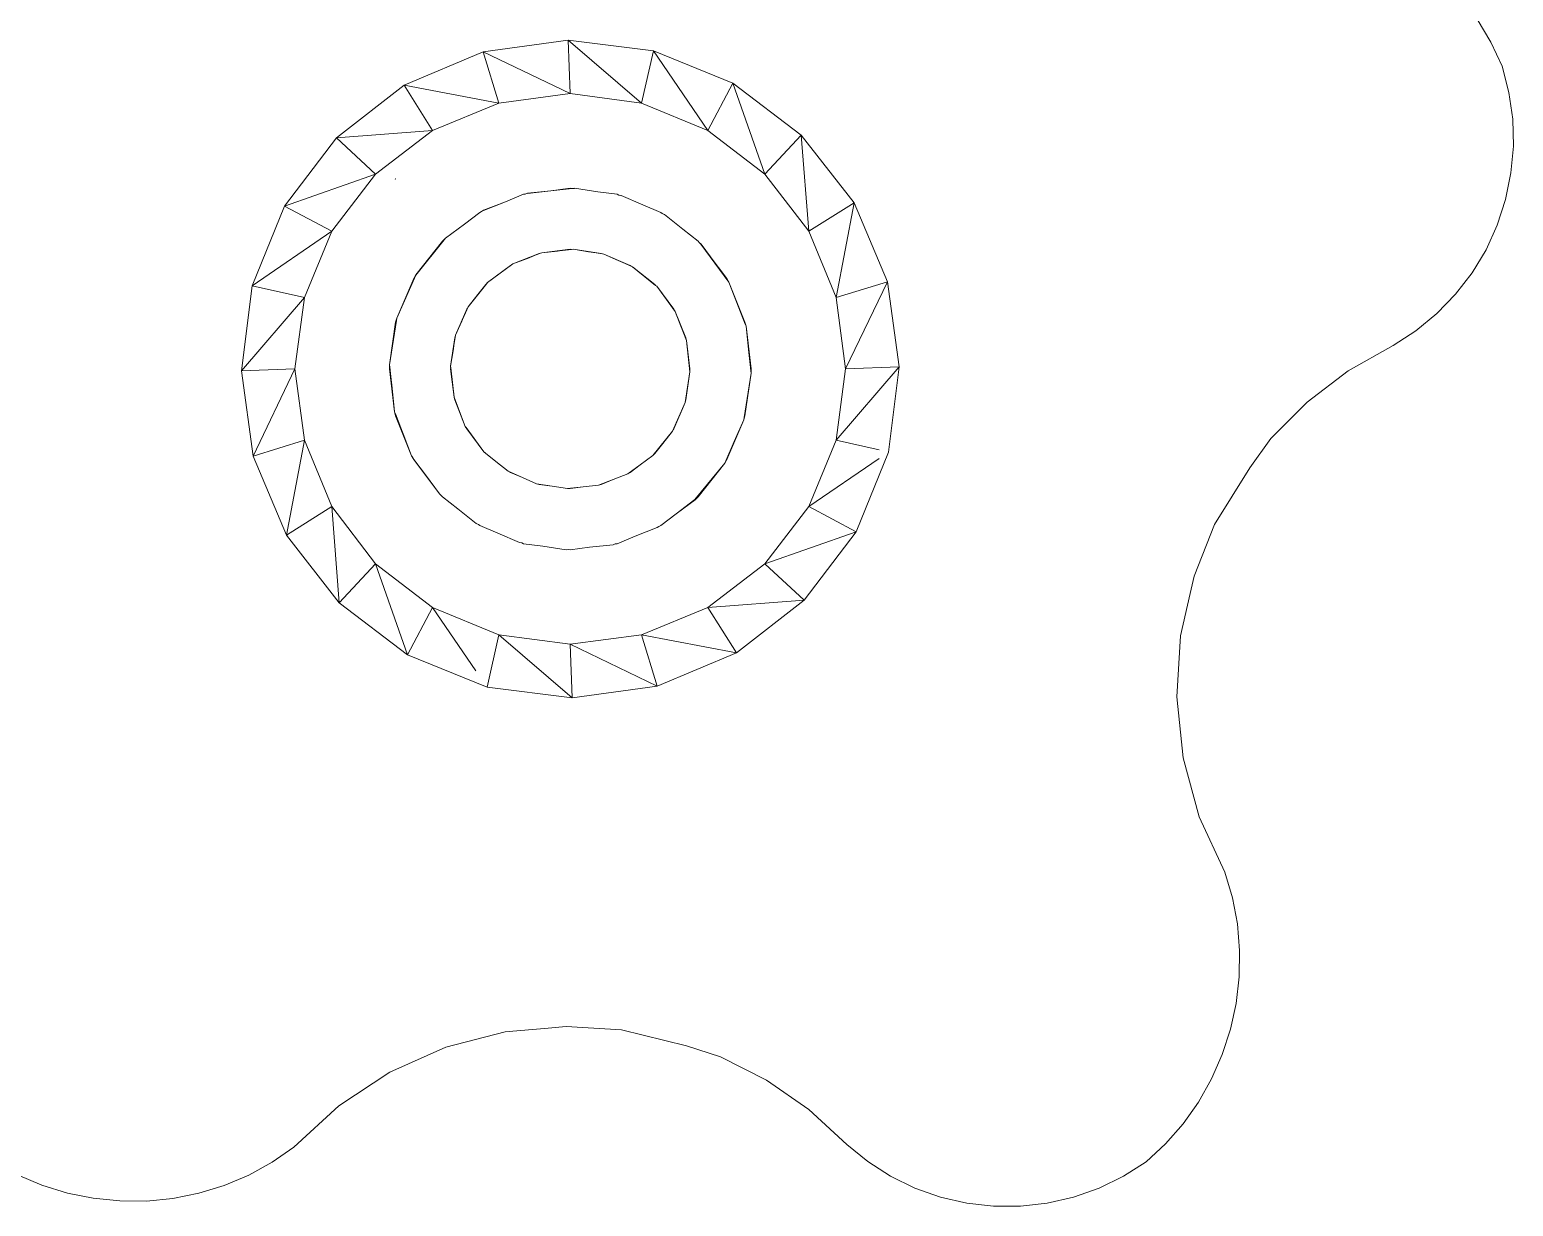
# Model space of a CAD drawing. Header units: inches. Extents: x -827 to 154, y -802 to 207.
# Drawn here: x -733.557 to -732.059, y 45.398 to 46.586 of the extents above; entities that cross this region are included whole.
import ezdxf

# ---------------------------------------------------------------- set-up
doc = ezdxf.new("R2010")
doc.units = ezdxf.units.IN
doc.header["$MEASUREMENT"] = 0
doc.layers.add('DrillPressTable _1__skp', color=8, linetype='Continuous', lineweight=9)
doc.layers.add('Layer0', color=7, linetype='Continuous', lineweight=9)

# ---------------------------------------------------------------- blocks, each defined once
blk = doc.blocks.new('DrillPressTable _1__skp_73-402116-Level 1')
at = {"layer": 'Layer0'}
for p, q in [((4.835, 4.921), (4.829, 4.926)), ((4.829, 4.926), (4.835, 4.921)), ((4.835, 4.921), (4.834, 4.926)), ((4.834, 4.926), (4.835, 4.921))]:
    blk.add_line(p, q, dxfattribs=at)
blk = doc.blocks.new('DrillPressTable _1__skp_72-V5-Level 1')
at = {"layer": 'Layer0'}
for p, q in [((-0.824, 0.5335), (-0.8135, 0.5582)), ((-0.8135, 0.5582), (-0.824, 0.5335)), ((-0.824, 0.5335), (-0.832, 0.5078)), ((-0.832, 0.5078), (-0.824, 0.5335)), ((-0.832, 0.5078), (-0.824, 0.5335)), ((-0.832, 0.5078), (-0.824, 0.5335)), ((-0.832, 0.5078), (-0.8373, 0.4816)), ((-0.8373, 0.4816), (-0.832, 0.5078)), ((-0.8373, 0.4816), (-0.832, 0.5078)), ((-0.8373, 0.4816), (-0.832, 0.5078)), ((-0.8373, 0.4816), (-0.84, 0.4549)), ((-0.84, 0.4549), (-0.8373, 0.4816)), ((-0.84, 0.4549), (-0.8373, 0.4816)), ((-0.84, 0.4549), (-0.8373, 0.4816)), ((-0.84, 0.4549), (-0.8401, 0.428)), ((-0.8401, 0.428), (-0.84, 0.4549)), ((-0.84, 0.4549), (-0.8401, 0.428)), ((-0.84, 0.4549), (-0.8401, 0.428)), ((-0.8401, 0.428), (-0.8374, 0.4013)), ((-0.8374, 0.4013), (-0.8401, 0.428)), ((-0.8374, 0.4013), (-0.8401, 0.428)), ((-0.8374, 0.4013), (-0.8401, 0.428)), ((-0.8374, 0.4013), (-0.8321, 0.375)), ((-0.8321, 0.375), (-0.8374, 0.4013)), ((-0.8374, 0.4013), (-0.8321, 0.375)), ((-0.8374, 0.4013), (-0.8321, 0.375)), ((-0.8321, 0.375), (-0.8242, 0.3494)), ((-0.8242, 0.3494), (-0.8321, 0.375)), ((-0.8321, 0.375), (-0.8242, 0.3494)), ((-0.8321, 0.375), (-0.8242, 0.3494)), ((-0.8242, 0.3494), (-0.8138, 0.3247)), ((-0.8138, 0.3247), (-0.8242, 0.3494)), ((-0.8242, 0.3494), (-0.8138, 0.3247)), ((-0.8242, 0.3494), (-0.8138, 0.3247)), ((-0.0879, 0.3202), (-0.002, 0.332)), ((-0.002, 0.332), (-0.0879, 0.3202)), ((-0.002, 0.332), (0.084, 0.3213)), ((0.084, 0.3213), (-0.002, 0.332)), ((-0.002, 0.332), (0.072, 0.2685)), ((0.072, 0.2685), (-0.002, 0.332)), ((-0.002, 0.332), (0, 0.278)), ((0, 0.278), (-0.002, 0.332)), ((-0.8138, 0.3247), (-0.8009, 0.3011)), ((-0.8138, 0.3247), (-0.8009, 0.3011)), ((-0.1678, 0.2865), (-0.0879, 0.3202)), ((-0.0879, 0.3202), (-0.1678, 0.2865)), ((0, 0.278), (-0.0879, 0.3202)), ((0, 0.278), (-0.0879, 0.3202)), ((-0.0879, 0.3202), (-0.072, 0.2685)), ((-0.072, 0.2685), (-0.0879, 0.3202)), ((0.084, 0.3213), (0.072, 0.2685)), ((0.084, 0.3213), (0.072, 0.2685)), ((0.084, 0.3213), (0.1643, 0.2886)), ((0.1643, 0.2886), (0.084, 0.3213)), ((0.084, 0.3213), (0.139, 0.2408)), ((0.139, 0.2408), (0.084, 0.3213)), ((-0.8009, 0.3011), (-0.7857, 0.279)), ((-0.8009, 0.3011), (-0.7857, 0.279)), ((-0.2362, 0.2333), (-0.1678, 0.2865)), ((-0.1678, 0.2865), (-0.2362, 0.2333)), ((-0.072, 0.2685), (-0.1678, 0.2865)), ((-0.072, 0.2685), (-0.1678, 0.2865)), ((-0.1678, 0.2865), (-0.139, 0.2408)), ((-0.139, 0.2408), (-0.1678, 0.2865)), ((0.1643, 0.2886), (0.139, 0.2408)), ((0.1643, 0.2886), (0.139, 0.2408)), ((0.1643, 0.2886), (0.2333, 0.2362)), ((0.2333, 0.2362), (0.1643, 0.2886)), ((0.1643, 0.2886), (0.1966, 0.1966)), ((0.1966, 0.1966), (0.1643, 0.2886)), ((-0.7857, 0.279), (-0.7438, 0.2337)), ((-0.7857, 0.279), (-0.7438, 0.2337)), ((0, 0.278), (-0.072, 0.2685)), ((0, 0.278), (-0.072, 0.2685)), ((0.072, 0.2685), (0, 0.278)), ((0.072, 0.2685), (0, 0.278)), ((-0.072, 0.2685), (-0.139, 0.2408)), ((-0.072, 0.2685), (-0.139, 0.2408)), ((0.139, 0.2408), (0.072, 0.2685)), ((0.139, 0.2408), (0.072, 0.2685)), ((-0.139, 0.2408), (-0.2362, 0.2333)), ((-0.139, 0.2408), (-0.2362, 0.2333)), ((-0.139, 0.2408), (-0.1966, 0.1966)), ((-0.139, 0.2408), (-0.1966, 0.1966)), ((0.1966, 0.1966), (0.139, 0.2408)), ((0.1966, 0.1966), (0.139, 0.2408)), ((-0.7438, 0.2337), (-0.7098, 0.1821)), ((-0.7438, 0.2337), (-0.7098, 0.1821)), ((-0.2886, 0.1643), (-0.2362, 0.2333)), ((-0.2362, 0.2333), (-0.2886, 0.1643)), ((-0.2362, 0.2333), (-0.1966, 0.1966)), ((-0.1966, 0.1966), (-0.2362, 0.2333)), ((0.2333, 0.2362), (0.1966, 0.1966)), ((0.2333, 0.2362), (0.1966, 0.1966)), ((0.2333, 0.2362), (0.2865, 0.1678)), ((0.2865, 0.1678), (0.2333, 0.2362)), ((0.2333, 0.2362), (0.2408, 0.139)), ((0.2408, 0.139), (0.2333, 0.2362)), ((-0.1966, 0.1966), (-0.2886, 0.1643)), ((-0.1966, 0.1966), (-0.2886, 0.1643)), ((-0.1966, 0.1966), (-0.2408, 0.139)), ((-0.2408, 0.139), (-0.1966, 0.1966)), ((0.1966, 0.1966), (0.2408, 0.139)), ((0.2408, 0.139), (0.1966, 0.1966)), ((-0.7098, 0.1821), (-0.6847, 0.1256)), ((-0.7098, 0.1821), (-0.6847, 0.1256)), ((-0.0432, 0.1775), (0, 0.1826)), ((-0.0432, 0.1775), (0.0042, 0.1826)), ((-0.0432, 0.1775), (0.0019, 0.1823)), ((-0.0432, 0.1775), (-0.0195, 0.18)), ((-0.0432, 0.1775), (-0.0195, 0.18)), ((-0.0432, 0.1775), (-0.0195, 0.18)), ((-0.0432, 0.1775), (-0.0195, 0.18)), ((-0.0195, 0.18), (0, 0.1826)), ((-0.0195, 0.18), (0, 0.1826)), ((-0.0195, 0.18), (0, 0.1826)), ((0.0042, 0.1826), (-0.0195, 0.18)), ((0, 0.1826), (0.0019, 0.1823)), ((0, 0.1826), (0.0019, 0.1823)), ((0, 0.1826), (0.0019, 0.1823)), ((0.0042, 0.1826), (0, 0.1826)), ((0.0019, 0.1823), (0.0042, 0.1826)), ((0.0042, 0.1826), (0.0019, 0.1823)), ((0.0019, 0.1823), (0.0042, 0.1826)), ((0.0042, 0.1826), (0.0278, 0.1789)), ((0.0042, 0.1826), (0.0278, 0.1789)), ((0.0042, 0.1826), (0.0278, 0.1789)), ((0.0042, 0.1826), (0.0278, 0.1789)), ((0.0042, 0.1826), (0.0473, 0.1764)), ((0.0042, 0.1826), (0.049, 0.1756)), ((0.0042, 0.1826), (0.0513, 0.1753)), ((0.0042, 0.1826), (0.0512, 0.175)), ((0.0042, 0.1826), (0.0513, 0.1753)), ((-0.0876, 0.1602), (-0.0432, 0.1775)), ((-0.0876, 0.1602), (-0.0454, 0.1766)), ((-0.0876, 0.1602), (-0.0473, 0.1764)), ((-0.0876, 0.1602), (-0.0654, 0.1689)), ((-0.0876, 0.1602), (-0.0654, 0.1689)), ((-0.0876, 0.1602), (-0.0654, 0.1689)), ((-0.0876, 0.1602), (-0.0654, 0.1689)), ((-0.0432, 0.1775), (-0.0654, 0.1689)), ((-0.0654, 0.1689), (-0.0473, 0.1764)), ((-0.0654, 0.1689), (-0.0473, 0.1764)), ((-0.0654, 0.1689), (-0.0473, 0.1764)), ((-0.0432, 0.1775), (-0.0473, 0.1764)), ((-0.0473, 0.1764), (-0.0454, 0.1766)), ((-0.0473, 0.1764), (-0.0454, 0.1766)), ((-0.0473, 0.1764), (-0.0454, 0.1766)), ((-0.0454, 0.1766), (-0.0432, 0.1775)), ((-0.0454, 0.1766), (-0.0432, 0.1775)), ((-0.0432, 0.1775), (-0.0454, 0.1766)), ((0.0278, 0.1789), (0.0473, 0.1764)), ((0.0278, 0.1789), (0.0473, 0.1764)), ((0.0278, 0.1789), (0.0473, 0.1764)), ((0.0513, 0.1753), (0.0278, 0.1789)), ((0.0473, 0.1764), (0.049, 0.1756)), ((0.0473, 0.1764), (0.049, 0.1756)), ((0.0473, 0.1764), (0.049, 0.1756)), ((0.0513, 0.1753), (0.0473, 0.1764)), ((0.049, 0.1756), (0.0513, 0.1753)), ((0.0513, 0.1753), (0.049, 0.1756)), ((0.049, 0.1756), (0.0513, 0.1753)), ((0.0512, 0.175), (0.0731, 0.1656)), ((0.0512, 0.175), (0.0913, 0.1581)), ((0.0512, 0.175), (0.0948, 0.1558)), ((0.0513, 0.1753), (0.0731, 0.1656)), ((0.0513, 0.1753), (0.0731, 0.1656)), ((0.0513, 0.1753), (0.0731, 0.1656)), ((0.0513, 0.1753), (0.0913, 0.1581)), ((0.0513, 0.1753), (0.0948, 0.1558)), ((0.0513, 0.1753), (0.095, 0.156)), ((0.0731, 0.1656), (0.0913, 0.1581)), ((0.0731, 0.1656), (0.0913, 0.1581)), ((0.0731, 0.1656), (0.0913, 0.1581)), ((0.095, 0.156), (0.0731, 0.1656)), ((0.2865, 0.1678), (0.2408, 0.139)), ((0.2865, 0.1678), (0.2408, 0.139)), ((0.2865, 0.1678), (0.2685, 0.072)), ((0.2865, 0.1678), (0.2685, 0.072)), ((0.2865, 0.1678), (0.3202, 0.0879)), ((0.3202, 0.0879), (0.2865, 0.1678)), ((-0.3213, 0.084), (-0.2886, 0.1643)), ((-0.2886, 0.1643), (-0.3213, 0.084)), ((-0.2886, 0.1643), (-0.2408, 0.139)), ((-0.2408, 0.139), (-0.2886, 0.1643)), ((-0.1261, 0.1321), (-0.0913, 0.1581)), ((-0.1261, 0.1321), (-0.0913, 0.1581)), ((-0.1069, 0.1462), (-0.0913, 0.1581)), ((-0.0913, 0.1581), (-0.1069, 0.1462)), ((-0.1069, 0.1462), (-0.0913, 0.1581)), ((-0.0913, 0.1581), (-0.0876, 0.1602)), ((-0.0913, 0.1581), (-0.0876, 0.1602)), ((-0.0913, 0.1581), (-0.0895, 0.1589)), ((-0.0913, 0.1581), (-0.0895, 0.1589)), ((-0.0913, 0.1581), (-0.0895, 0.1589)), ((-0.0913, 0.1581), (-0.0895, 0.1589)), ((-0.0895, 0.1589), (-0.0876, 0.1602)), ((-0.0895, 0.1589), (-0.0876, 0.1602)), ((-0.0876, 0.1602), (-0.0895, 0.1589)), ((0.0913, 0.1581), (0.0928, 0.157)), ((0.0913, 0.1581), (0.0928, 0.157)), ((0.0913, 0.1581), (0.0928, 0.157)), ((0.095, 0.156), (0.0913, 0.1581)), ((0.0928, 0.157), (0.095, 0.156)), ((0.0928, 0.157), (0.095, 0.156)), ((0.095, 0.156), (0.0928, 0.157)), ((0.0948, 0.1558), (0.1135, 0.1411)), ((0.0948, 0.1558), (0.1291, 0.1291)), ((0.0948, 0.1558), (0.1319, 0.126)), ((0.095, 0.156), (0.1135, 0.1411)), ((0.095, 0.156), (0.1135, 0.1411)), ((0.095, 0.156), (0.1135, 0.1411)), ((0.095, 0.156), (0.1291, 0.1291)), ((0.095, 0.156), (0.1319, 0.126)), ((0.095, 0.156), (0.1321, 0.1261)), ((-0.2408, 0.139), (-0.3049, 0.0952)), ((-0.2408, 0.139), (-0.3049, 0.0952)), ((-0.2408, 0.139), (-0.2685, 0.072)), ((-0.2685, 0.072), (-0.2408, 0.139)), ((-0.1261, 0.1321), (-0.1069, 0.1462)), ((-0.1261, 0.1321), (-0.1069, 0.1462)), ((-0.1261, 0.1321), (-0.1069, 0.1462)), ((-0.1261, 0.1321), (-0.1069, 0.1462)), ((0.1135, 0.1411), (0.1291, 0.1291)), ((0.1135, 0.1411), (0.1291, 0.1291)), ((0.1135, 0.1411), (0.1291, 0.1291)), ((0.1321, 0.1261), (0.1135, 0.1411)), ((0.2408, 0.139), (0.2685, 0.072)), ((0.2408, 0.139), (0.2685, 0.072)), ((-0.6847, 0.1256), (-0.6693, 0.0658)), ((-0.6847, 0.1256), (-0.6693, 0.0658)), ((-0.1411, 0.1135), (-0.1291, 0.1291)), ((-0.1411, 0.1135), (-0.1291, 0.1291)), ((-0.1411, 0.1135), (-0.1291, 0.1291)), ((-0.1291, 0.1291), (-0.1276, 0.1303)), ((-0.1291, 0.1291), (-0.1276, 0.1303)), ((-0.1291, 0.1291), (-0.1276, 0.1303)), ((-0.1276, 0.1303), (-0.1261, 0.1321)), ((-0.1276, 0.1303), (-0.1261, 0.1321)), ((-0.1276, 0.1303), (-0.1261, 0.1321)), ((-0.0286, 0.1174), (0, 0.1208)), ((0.0028, 0.1208), (-0.0286, 0.1174)), ((-0.0286, 0.1174), (0.0013, 0.1207)), ((-0.0129, 0.1191), (0, 0.1208)), ((0, 0.1208), (-0.0129, 0.1191)), ((0, 0.1208), (0.0013, 0.1207)), ((0.0013, 0.1207), (0, 0.1208)), ((0.0013, 0.1207), (0.0028, 0.1208)), ((0.0028, 0.1208), (0.0013, 0.1207)), ((0.0028, 0.1208), (0.0184, 0.1184)), ((0.0028, 0.1208), (0.0184, 0.1184)), ((0.0028, 0.1208), (0.0324, 0.1162)), ((0.0028, 0.1208), (0.0313, 0.1167)), ((0.034, 0.116), (0.0028, 0.1208)), ((0.1291, 0.1291), (0.1303, 0.1276)), ((0.1291, 0.1291), (0.1303, 0.1276)), ((0.1291, 0.1291), (0.1303, 0.1276)), ((0.1321, 0.1261), (0.1291, 0.1291)), ((0.1303, 0.1276), (0.1321, 0.1261)), ((0.1303, 0.1276), (0.1321, 0.1261)), ((0.1321, 0.1261), (0.1303, 0.1276)), ((0.1462, 0.1069), (0.1319, 0.126)), ((0.1321, 0.1261), (0.1462, 0.1069)), ((0.1321, 0.1261), (0.1462, 0.1069)), ((0.1462, 0.1069), (0.1321, 0.1261)), ((0.1462, 0.1069), (0.1321, 0.1261)), ((-0.156, 0.095), (-0.1411, 0.1135)), ((-0.156, 0.095), (-0.1411, 0.1135)), ((-0.1411, 0.1135), (-0.156, 0.095)), ((-0.058, 0.106), (-0.0835, 0.0874)), ((-0.0835, 0.0874), (-0.0592, 0.1051)), ((-0.0592, 0.1051), (-0.0604, 0.1046)), ((-0.0604, 0.1046), (-0.0592, 0.1051)), ((-0.058, 0.106), (-0.0592, 0.1051)), ((-0.0592, 0.1051), (-0.058, 0.106)), ((-0.0286, 0.1174), (-0.058, 0.106)), ((-0.058, 0.106), (-0.03, 0.1169)), ((-0.058, 0.106), (-0.0313, 0.1167)), ((-0.058, 0.106), (-0.0433, 0.1117)), ((-0.058, 0.106), (-0.0433, 0.1117)), ((-0.0313, 0.1167), (-0.0433, 0.1117)), ((-0.0433, 0.1117), (-0.0313, 0.1167)), ((-0.03, 0.1169), (-0.0313, 0.1167)), ((-0.0313, 0.1167), (-0.03, 0.1169)), ((-0.0286, 0.1174), (-0.03, 0.1169)), ((-0.03, 0.1169), (-0.0286, 0.1174)), ((-0.0286, 0.1174), (-0.0129, 0.1191)), ((-0.0286, 0.1174), (-0.0129, 0.1191)), ((0.0313, 0.1167), (0.0184, 0.1184)), ((0.0184, 0.1184), (0.0313, 0.1167)), ((0.0324, 0.1162), (0.0313, 0.1167)), ((0.0313, 0.1167), (0.0324, 0.1162)), ((0.034, 0.116), (0.0324, 0.1162)), ((0.0324, 0.1162), (0.034, 0.116)), ((0.034, 0.116), (0.0484, 0.1096)), ((0.034, 0.116), (0.0484, 0.1096)), ((0.034, 0.116), (0.0614, 0.1039)), ((0.034, 0.116), (0.0604, 0.1046)), ((0.0628, 0.1032), (0.034, 0.116)), ((0.0604, 0.1046), (0.0484, 0.1096)), ((0.0484, 0.1096), (0.0604, 0.1046)), ((0.1462, 0.1069), (0.1581, 0.0913)), ((0.1462, 0.1069), (0.1581, 0.0913)), ((0.1581, 0.0913), (0.1462, 0.1069)), ((-0.1656, 0.0731), (-0.1581, 0.0913)), ((-0.1656, 0.0731), (-0.1581, 0.0913)), ((-0.1656, 0.0731), (-0.1581, 0.0913)), ((-0.1581, 0.0913), (-0.157, 0.0928)), ((-0.1581, 0.0913), (-0.157, 0.0928)), ((-0.1581, 0.0913), (-0.157, 0.0928)), ((-0.157, 0.0928), (-0.156, 0.095)), ((-0.157, 0.0928), (-0.156, 0.095)), ((-0.157, 0.0928), (-0.156, 0.095)), ((-0.0835, 0.0874), (-0.0604, 0.1046)), ((-0.0835, 0.0874), (-0.0707, 0.0967)), ((-0.0835, 0.0874), (-0.0707, 0.0967)), ((-0.0604, 0.1046), (-0.0707, 0.0967)), ((-0.0707, 0.0967), (-0.0604, 0.1046)), ((0.0614, 0.1039), (0.0604, 0.1046)), ((0.0604, 0.1046), (0.0614, 0.1039)), ((0.0628, 0.1032), (0.0614, 0.1039)), ((0.0614, 0.1039), (0.0628, 0.1032)), ((0.0628, 0.1032), (0.0751, 0.0934)), ((0.0628, 0.1032), (0.0751, 0.0934)), ((0.0628, 0.1032), (0.0862, 0.0844)), ((0.0628, 0.1032), (0.0854, 0.0854)), ((0.0874, 0.0835), (0.0628, 0.1032)), ((0.0854, 0.0854), (0.0751, 0.0934)), ((0.0751, 0.0934), (0.0854, 0.0854)), ((0.1581, 0.0913), (0.1589, 0.0895)), ((0.1581, 0.0913), (0.1589, 0.0895)), ((0.1589, 0.0895), (0.1581, 0.0913)), ((-0.332, -0.002), (-0.3213, 0.084)), ((-0.3213, 0.084), (-0.332, -0.002)), ((-0.3213, 0.084), (-0.2685, 0.072)), ((-0.2685, 0.072), (-0.3213, 0.084)), ((-0.1032, 0.0628), (-0.0934, 0.0751)), ((-0.1032, 0.0628), (-0.0934, 0.0751)), ((-0.0835, 0.0874), (-0.0934, 0.0751)), ((-0.0934, 0.0751), (-0.0854, 0.0854)), ((-0.0934, 0.0751), (-0.0854, 0.0854)), ((-0.0835, 0.0874), (-0.0854, 0.0854)), ((-0.0854, 0.0854), (-0.0844, 0.0862)), ((-0.0854, 0.0854), (-0.0844, 0.0862)), ((-0.0844, 0.0862), (-0.0835, 0.0874)), ((-0.0844, 0.0862), (-0.0835, 0.0874)), ((-0.0835, 0.0874), (-0.0844, 0.0862)), ((0.0862, 0.0844), (0.0854, 0.0854)), ((0.0854, 0.0854), (0.0862, 0.0844)), ((0.0874, 0.0835), (0.0862, 0.0844)), ((0.0862, 0.0844), (0.0874, 0.0835)), ((0.0967, 0.0707), (0.0874, 0.0835)), ((0.0874, 0.0835), (0.0967, 0.0707)), ((0.1051, 0.0592), (0.0874, 0.0835)), ((0.0874, 0.0835), (0.1046, 0.0604)), ((0.0874, 0.0835), (0.0967, 0.0707)), ((0.1589, 0.0895), (0.1602, 0.0876)), ((0.1589, 0.0895), (0.1602, 0.0876)), ((0.1602, 0.0876), (0.1589, 0.0895)), ((0.16, 0.0875), (0.1602, 0.0876)), ((0.1602, 0.0876), (0.16, 0.0875)), ((0.1689, 0.0654), (0.16, 0.0875)), ((0.1602, 0.0876), (0.1689, 0.0654)), ((0.1602, 0.0876), (0.1689, 0.0654)), ((0.1689, 0.0654), (0.1602, 0.0876)), ((0.1689, 0.0654), (0.1602, 0.0876)), ((0.3202, 0.0879), (0.2685, 0.072)), ((0.3202, 0.0879), (0.2685, 0.072)), ((0.3202, 0.0879), (0.278, 0)), ((0.3202, 0.0879), (0.278, 0)), ((0.332, 0.002), (0.3202, 0.0879)), ((0.332, 0.002), (0.3202, 0.0879)), ((-0.6693, 0.0658), (-0.6655, 0.0223)), ((-0.6693, 0.0658), (-0.6655, 0.0223)), ((-0.2685, 0.072), (-0.332, -0.002)), ((-0.2685, 0.072), (-0.332, -0.002)), ((-0.2685, 0.072), (-0.278, 0)), ((-0.278, 0), (-0.2685, 0.072)), ((-0.1753, 0.0513), (-0.1656, 0.0731)), ((-0.1753, 0.0513), (-0.1656, 0.0731)), ((-0.1656, 0.0731), (-0.1753, 0.0513)), ((-0.1032, 0.0628), (-0.1096, 0.0484)), ((-0.1096, 0.0484), (-0.1046, 0.0604)), ((-0.1096, 0.0484), (-0.1046, 0.0604)), ((-0.1032, 0.0628), (-0.1046, 0.0604)), ((-0.1046, 0.0604), (-0.1039, 0.0614)), ((-0.1046, 0.0604), (-0.1039, 0.0614)), ((-0.1039, 0.0614), (-0.1032, 0.0628)), ((-0.1039, 0.0614), (-0.1032, 0.0628)), ((-0.1032, 0.0628), (-0.1039, 0.0614)), ((0.1046, 0.0604), (0.0967, 0.0707)), ((0.0967, 0.0707), (0.1046, 0.0604)), ((0.1051, 0.0592), (0.1046, 0.0604)), ((0.1046, 0.0604), (0.1051, 0.0592)), ((0.1689, 0.0654), (0.1764, 0.0473)), ((0.1689, 0.0654), (0.1764, 0.0473)), ((0.1764, 0.0473), (0.1689, 0.0654)), ((0.2685, 0.072), (0.278, 0)), ((0.2685, 0.072), (0.278, 0)), ((-0.1764, 0.0473), (-0.1789, 0.0278)), ((-0.1789, 0.0278), (-0.1764, 0.0473)), ((-0.1789, 0.0278), (-0.1764, 0.0473)), ((-0.1764, 0.0473), (-0.1756, 0.049)), ((-0.1764, 0.0473), (-0.1756, 0.049)), ((-0.1764, 0.0473), (-0.1756, 0.049)), ((-0.1753, 0.0513), (-0.1756, 0.049)), ((-0.1756, 0.049), (-0.1753, 0.0513)), ((-0.1756, 0.049), (-0.1753, 0.0513)), ((-0.116, 0.034), (-0.1096, 0.0484)), ((-0.116, 0.034), (-0.1096, 0.0484)), ((0.1051, 0.0592), (0.106, 0.058)), ((0.1051, 0.0592), (0.106, 0.058)), ((0.1117, 0.0433), (0.106, 0.058)), ((0.106, 0.058), (0.1117, 0.0433)), ((0.1169, 0.03), (0.106, 0.058)), ((0.106, 0.058), (0.1167, 0.0313)), ((0.106, 0.058), (0.1117, 0.0433)), ((0.1764, 0.0473), (0.1766, 0.0454)), ((0.1764, 0.0473), (0.1766, 0.0454)), ((0.1766, 0.0454), (0.1764, 0.0473)), ((0.1766, 0.0454), (0.1775, 0.0432)), ((0.1766, 0.0454), (0.1775, 0.0432)), ((0.1775, 0.0432), (0.1766, 0.0454)), ((-0.116, 0.034), (-0.1184, 0.0184)), ((-0.1184, 0.0184), (-0.1167, 0.0313)), ((-0.1184, 0.0184), (-0.1167, 0.0313)), ((-0.116, 0.034), (-0.1167, 0.0313)), ((-0.1167, 0.0313), (-0.1162, 0.0324)), ((-0.1167, 0.0313), (-0.1162, 0.0324)), ((-0.1162, 0.0324), (-0.116, 0.034)), ((-0.1162, 0.0324), (-0.116, 0.034)), ((-0.116, 0.034), (-0.1162, 0.0324)), ((0.1167, 0.0313), (0.1117, 0.0433)), ((0.1117, 0.0433), (0.1167, 0.0313)), ((0.1169, 0.03), (0.1167, 0.0313)), ((0.1167, 0.0313), (0.1169, 0.03)), ((0.1169, 0.03), (0.1174, 0.0286)), ((0.1169, 0.03), (0.1174, 0.0286)), ((0.1772, 0.0431), (0.1775, 0.0432)), ((0.1775, 0.0432), (0.1772, 0.0431)), ((0.18, 0.0195), (0.1772, 0.0431)), ((0.1775, 0.0432), (0.18, 0.0195)), ((0.1775, 0.0432), (0.18, 0.0195)), ((0.18, 0.0195), (0.1775, 0.0432)), ((0.18, 0.0195), (0.1775, 0.0432)), ((-0.6655, 0.0223), (-0.6639, 0.0043)), ((-0.6639, 0.0043), (-0.6655, 0.0223)), ((-0.6639, 0.0043), (-0.6655, 0.0223)), ((-0.6655, 0.0223), (-0.6639, 0.0043)), ((-0.1826, 0.0042), (-0.1789, 0.0278)), ((-0.1789, 0.0278), (-0.1826, 0.0042)), ((-0.1789, 0.0278), (-0.1826, 0.0042)), ((-0.1208, 0.0028), (-0.1184, 0.0184)), ((-0.1208, 0.0028), (-0.1184, 0.0184)), ((0.1191, 0.0129), (0.1174, 0.0286)), ((0.1174, 0.0286), (0.1191, 0.0129)), ((0.1207, -0.0013), (0.1174, 0.0286)), ((0.1174, 0.0286), (0.1208, 0)), ((0.1174, 0.0286), (0.1191, 0.0129)), ((0.1826, 0), (0.18, 0.0195)), ((0.18, 0.0195), (0.1826, 0)), ((0.1826, 0), (0.18, 0.0195)), ((0.18, 0.0195), (0.1826, -0.0042)), ((0.18, 0.0195), (0.1823, -0.0019)), ((-0.6671, -0.0516), (-0.6639, 0.0043)), ((-0.6639, 0.0043), (-0.6671, -0.0516)), ((-0.278, 0), (-0.332, -0.002)), ((-0.278, 0), (-0.3202, -0.0879)), ((-0.278, 0), (-0.3202, -0.0879)), ((-0.2685, -0.072), (-0.278, 0)), ((-0.2685, -0.072), (-0.278, 0)), ((-0.1826, 0.0042), (-0.1823, 0.0019)), ((-0.1823, 0.0019), (-0.1826, 0.0042)), ((-0.1823, 0.0019), (-0.1826, 0.0042)), ((-0.1826, 0), (-0.1823, 0.0019)), ((-0.1823, 0.0019), (-0.1826, 0)), ((-0.1826, 0), (-0.1823, 0.0019)), ((-0.1826, 0), (-0.18, -0.0195)), ((-0.18, -0.0195), (-0.1826, 0)), ((-0.18, -0.0195), (-0.1826, 0)), ((-0.18, -0.0195), (-0.1826, 0)), ((-0.1207, 0.0013), (-0.1208, 0.0028)), ((-0.1208, 0.0028), (-0.1207, 0.0013)), ((-0.1208, 0.0028), (-0.1191, -0.0129)), ((-0.1208, 0.0028), (-0.1208, 0)), ((-0.1208, 0.0028), (-0.1207, 0.0013)), ((-0.1208, 0), (-0.1207, 0.0013)), ((-0.1208, 0), (-0.1207, 0.0013)), ((-0.1191, -0.0129), (-0.1208, 0)), ((-0.1208, 0), (-0.1191, -0.0129)), ((0.1208, 0), (0.1191, 0.0129)), ((0.1208, 0), (0.1191, 0.0129)), ((0.1207, -0.0013), (0.1208, 0)), ((0.1208, 0), (0.1207, -0.0013)), ((0.1826, 0), (0.1823, -0.0019)), ((0.1823, -0.0019), (0.1826, 0)), ((0.1823, -0.0019), (0.1826, 0)), ((0.332, 0.002), (0.2685, -0.072)), ((0.332, 0.002), (0.2685, -0.072)), ((0.278, 0), (0.2685, -0.072)), ((0.332, 0.002), (0.278, 0)), ((0.332, 0.002), (0.278, 0)), ((0.3213, -0.084), (0.332, 0.002)), ((0.332, 0.002), (0.3213, -0.084)), ((-0.332, -0.002), (-0.278, 0)), ((-0.332, -0.002), (-0.3202, -0.0879)), ((-0.332, -0.002), (-0.3202, -0.0879)), ((-0.1174, -0.0286), (-0.1191, -0.0129)), ((-0.1191, -0.0129), (-0.1174, -0.0286)), ((0.1162, -0.0324), (0.1208, -0.0028)), ((0.1208, -0.0028), (0.1167, -0.0313)), ((0.1184, -0.0184), (0.1208, -0.0028)), ((0.1208, -0.0028), (0.1184, -0.0184)), ((0.1208, -0.0028), (0.1184, -0.0184)), ((0.1207, -0.0013), (0.1208, -0.0028)), ((0.1208, -0.0028), (0.1207, -0.0013)), ((0.1789, -0.0278), (0.1826, -0.0042)), ((0.1789, -0.0278), (0.1826, -0.0042)), ((0.1789, -0.0278), (0.1826, -0.0042)), ((0.1826, -0.0042), (0.1823, -0.0019)), ((0.1826, -0.0042), (0.1823, -0.0019)), ((0.1823, -0.0019), (0.1826, -0.0042)), ((0.1823, -0.0019), (0.1823, -0.0042)), ((0.1823, -0.0042), (0.1823, -0.0019)), ((0.278, 0), (0.2685, -0.072)), ((-0.1775, -0.0432), (-0.18, -0.0195)), ((-0.1775, -0.0432), (-0.18, -0.0195)), ((-0.18, -0.0195), (-0.1775, -0.0432)), ((-0.18, -0.0195), (-0.1775, -0.0432)), ((-0.1169, -0.03), (-0.1174, -0.0286)), ((-0.1174, -0.0286), (-0.1169, -0.03)), ((-0.1174, -0.0286), (-0.1117, -0.0433)), ((-0.1174, -0.0286), (-0.1167, -0.0313)), ((-0.1174, -0.0286), (-0.1169, -0.03)), ((0.1167, -0.0313), (0.1184, -0.0184)), ((0.1167, -0.0313), (0.1184, -0.0184)), ((0.1764, -0.0473), (0.1789, -0.0278)), ((0.1764, -0.0473), (0.1789, -0.0278)), ((0.1764, -0.0473), (0.1789, -0.0278)), ((-0.1766, -0.0454), (-0.1775, -0.0432)), ((-0.1775, -0.0432), (-0.1766, -0.0454)), ((-0.1775, -0.0432), (-0.1766, -0.0454)), ((-0.1766, -0.0454), (-0.1775, -0.0432)), ((-0.1167, -0.0313), (-0.1169, -0.03)), ((-0.1169, -0.03), (-0.1167, -0.0313)), ((-0.1117, -0.0433), (-0.1167, -0.0313)), ((-0.1167, -0.0313), (-0.1117, -0.0433)), ((-0.106, -0.058), (-0.1117, -0.0433)), ((-0.1117, -0.0433), (-0.106, -0.058)), ((0.1039, -0.0614), (0.116, -0.034)), ((0.116, -0.034), (0.1046, -0.0604)), ((0.1096, -0.0484), (0.116, -0.034)), ((0.1096, -0.0484), (0.116, -0.034)), ((0.116, -0.034), (0.1096, -0.0484)), ((0.1162, -0.0324), (0.116, -0.034)), ((0.116, -0.034), (0.1162, -0.0324)), ((0.1162, -0.0324), (0.1167, -0.0313)), ((0.1162, -0.0324), (0.1167, -0.0313)), ((-0.6835, -0.1173), (-0.6671, -0.0516)), ((-0.6671, -0.0516), (-0.6835, -0.1173)), ((-0.1764, -0.0473), (-0.1766, -0.0454)), ((-0.1764, -0.0473), (-0.1766, -0.0454)), ((-0.1766, -0.0454), (-0.1764, -0.0473)), ((-0.1764, -0.0473), (-0.1766, -0.0454)), ((-0.1764, -0.0473), (-0.1689, -0.0654)), ((-0.1764, -0.0473), (-0.1689, -0.0654)), ((-0.1689, -0.0654), (-0.1764, -0.0473)), ((-0.1051, -0.0592), (-0.106, -0.058)), ((-0.106, -0.058), (-0.1051, -0.0592)), ((-0.106, -0.058), (-0.0967, -0.0707)), ((-0.106, -0.058), (-0.1046, -0.0604)), ((-0.106, -0.058), (-0.1051, -0.0592)), ((-0.1046, -0.0604), (-0.1051, -0.0592)), ((-0.1051, -0.0592), (-0.1046, -0.0604)), ((0.1046, -0.0604), (0.1096, -0.0484)), ((0.1046, -0.0604), (0.1096, -0.0484)), ((0.1656, -0.0731), (0.1753, -0.0513)), ((0.1656, -0.0731), (0.1753, -0.0513)), ((0.1656, -0.0731), (0.1753, -0.0513)), ((0.1756, -0.049), (0.175, -0.0512)), ((0.175, -0.0512), (0.1756, -0.049)), ((0.175, -0.0512), (0.1753, -0.0513)), ((0.1753, -0.0513), (0.175, -0.0512)), ((0.1753, -0.0513), (0.1756, -0.049)), ((0.1753, -0.0513), (0.1756, -0.049)), ((0.1756, -0.049), (0.1753, -0.0513)), ((0.1756, -0.049), (0.1764, -0.0473)), ((0.1756, -0.049), (0.1764, -0.0473)), ((0.1756, -0.049), (0.1764, -0.0473)), ((-0.2685, -0.072), (-0.3202, -0.0879)), ((-0.2685, -0.072), (-0.3202, -0.0879)), ((-0.2685, -0.072), (-0.2865, -0.1678)), ((-0.2685, -0.072), (-0.2865, -0.1678)), ((-0.2408, -0.139), (-0.2685, -0.072)), ((-0.2408, -0.139), (-0.2685, -0.072)), ((-0.1689, -0.0654), (-0.1602, -0.0876)), ((-0.1689, -0.0654), (-0.1602, -0.0876)), ((-0.1689, -0.0654), (-0.1602, -0.0876)), ((-0.0967, -0.0707), (-0.1046, -0.0604)), ((-0.1046, -0.0604), (-0.0967, -0.0707)), ((-0.0874, -0.0835), (-0.0967, -0.0707)), ((-0.0967, -0.0707), (-0.0874, -0.0835)), ((0.0844, -0.0862), (0.1032, -0.0628)), ((0.1032, -0.0628), (0.0854, -0.0854)), ((0.0934, -0.0751), (0.1032, -0.0628)), ((0.0934, -0.0751), (0.1032, -0.0628)), ((0.1032, -0.0628), (0.0934, -0.0751)), ((0.1039, -0.0614), (0.1032, -0.0628)), ((0.1032, -0.0628), (0.1039, -0.0614)), ((0.1039, -0.0614), (0.1046, -0.0604)), ((0.1039, -0.0614), (0.1046, -0.0604)), ((0.1581, -0.0913), (0.1656, -0.0731)), ((0.1581, -0.0913), (0.1656, -0.0731)), ((0.1581, -0.0913), (0.1656, -0.0731)), ((0.2685, -0.072), (0.2408, -0.139)), ((0.2685, -0.072), (0.2408, -0.139)), ((0.3213, -0.084), (0.2685, -0.072)), ((0.2685, -0.072), (0.3213, -0.084)), ((-0.3202, -0.0879), (-0.2865, -0.1678)), ((-0.3202, -0.0879), (-0.2865, -0.1678)), ((-0.1602, -0.0876), (-0.1589, -0.0895)), ((-0.1602, -0.0876), (-0.1589, -0.0895)), ((-0.1589, -0.0895), (-0.1602, -0.0876)), ((-0.1589, -0.0895), (-0.1581, -0.0913)), ((-0.1589, -0.0895), (-0.1581, -0.0913)), ((-0.1581, -0.0913), (-0.1589, -0.0895)), ((-0.0874, -0.0835), (-0.0862, -0.0844)), ((-0.0874, -0.0835), (-0.0862, -0.0844)), ((-0.0874, -0.0835), (-0.0628, -0.1032)), ((-0.0862, -0.0844), (-0.0854, -0.0854)), ((-0.0862, -0.0844), (-0.0854, -0.0854)), ((-0.0628, -0.1032), (-0.0862, -0.0844)), ((-0.0854, -0.0854), (-0.0751, -0.0934)), ((-0.0854, -0.0854), (-0.0751, -0.0934)), ((-0.0628, -0.1032), (-0.0854, -0.0854)), ((0.058, -0.106), (0.0835, -0.0874)), ((0.0835, -0.0874), (0.0592, -0.1051)), ((0.0835, -0.0874), (0.0604, -0.1046)), ((0.0707, -0.0967), (0.0835, -0.0874)), ((0.0835, -0.0874), (0.0707, -0.0967)), ((0.0844, -0.0862), (0.0835, -0.0874)), ((0.0835, -0.0874), (0.0844, -0.0862)), ((0.0844, -0.0862), (0.0854, -0.0854)), ((0.0844, -0.0862), (0.0854, -0.0854)), ((0.0854, -0.0854), (0.0934, -0.0751)), ((0.0854, -0.0854), (0.0934, -0.0751)), ((0.3213, -0.084), (0.2408, -0.139)), ((0.3213, -0.084), (0.2408, -0.139)), ((0.2886, -0.1643), (0.3213, -0.084)), ((0.3213, -0.084), (0.2886, -0.1643)), ((-0.1581, -0.0913), (-0.1462, -0.1069)), ((-0.1581, -0.0913), (-0.1462, -0.1069)), ((-0.1462, -0.1069), (-0.1581, -0.0913)), ((-0.0628, -0.1032), (-0.0751, -0.0934)), ((-0.0751, -0.0934), (-0.0628, -0.1032)), ((-0.0628, -0.1032), (-0.0614, -0.1039)), ((-0.0628, -0.1032), (-0.0614, -0.1039)), ((-0.0628, -0.1032), (-0.034, -0.116)), ((-0.0614, -0.1039), (-0.0604, -0.1046)), ((-0.0614, -0.1039), (-0.0604, -0.1046)), ((-0.034, -0.116), (-0.0614, -0.1039)), ((-0.0604, -0.1046), (-0.0484, -0.1096)), ((-0.0604, -0.1046), (-0.0484, -0.1096)), ((-0.034, -0.116), (-0.0604, -0.1046)), ((0.0592, -0.1051), (0.0604, -0.1046)), ((0.0592, -0.1051), (0.0604, -0.1046)), ((0.0604, -0.1046), (0.0707, -0.0967)), ((0.0604, -0.1046), (0.0707, -0.0967)), ((0.1411, -0.1135), (0.156, -0.095)), ((0.1411, -0.1135), (0.156, -0.095)), ((0.1411, -0.1135), (0.156, -0.095)), ((0.157, -0.0928), (0.1558, -0.0948)), ((0.1558, -0.0948), (0.157, -0.0928)), ((0.156, -0.095), (0.157, -0.0928)), ((0.156, -0.095), (0.157, -0.0928)), ((0.157, -0.0928), (0.156, -0.095)), ((0.157, -0.0928), (0.1581, -0.0913)), ((0.157, -0.0928), (0.1581, -0.0913)), ((0.157, -0.0928), (0.1581, -0.0913)), ((-0.6945, -0.1518), (-0.6835, -0.1173)), ((-0.6835, -0.1173), (-0.6945, -0.1518)), ((-0.1462, -0.1069), (-0.1321, -0.1261)), ((-0.1462, -0.1069), (-0.1321, -0.1261)), ((-0.1462, -0.1069), (-0.1321, -0.1261)), ((-0.1462, -0.1069), (-0.1318, -0.1259)), ((-0.1318, -0.1259), (-0.1462, -0.1069)), ((-0.034, -0.116), (-0.0484, -0.1096)), ((-0.0484, -0.1096), (-0.034, -0.116)), ((-0.034, -0.116), (-0.0324, -0.1162)), ((-0.034, -0.116), (-0.0324, -0.1162)), ((-0.034, -0.116), (-0.0028, -0.1208)), ((-0.0324, -0.1162), (-0.0313, -0.1167)), ((-0.0324, -0.1162), (-0.0313, -0.1167)), ((-0.0028, -0.1208), (-0.0324, -0.1162)), ((-0.0313, -0.1167), (-0.0184, -0.1184)), ((-0.0313, -0.1167), (-0.0184, -0.1184)), ((-0.0028, -0.1208), (-0.0313, -0.1167)), ((-0.0028, -0.1208), (-0.0184, -0.1184)), ((-0.0184, -0.1184), (-0.0028, -0.1208)), ((-0.0028, -0.1208), (0.0286, -0.1174)), ((0.0286, -0.1174), (-0.0013, -0.1207)), ((0.0286, -0.1174), (0, -0.1208)), ((0, -0.1208), (0.0129, -0.1191)), ((0, -0.1208), (0.0129, -0.1191)), ((0.0286, -0.1174), (0.0129, -0.1191)), ((0.0129, -0.1191), (0.0286, -0.1174)), ((0.0286, -0.1174), (0.058, -0.106)), ((0.0286, -0.1174), (0.03, -0.1169)), ((0.0286, -0.1174), (0.03, -0.1169)), ((0.058, -0.106), (0.03, -0.1169)), ((0.03, -0.1169), (0.0313, -0.1167)), ((0.03, -0.1169), (0.0313, -0.1167)), ((0.058, -0.106), (0.0313, -0.1167)), ((0.0313, -0.1167), (0.0433, -0.1117)), ((0.0313, -0.1167), (0.0433, -0.1117)), ((0.058, -0.106), (0.0433, -0.1117)), ((0.0433, -0.1117), (0.058, -0.106)), ((0.058, -0.106), (0.0592, -0.1051)), ((0.058, -0.106), (0.0592, -0.1051)), ((0.1291, -0.1291), (0.1411, -0.1135)), ((0.1291, -0.1291), (0.1411, -0.1135)), ((0.1291, -0.1291), (0.1411, -0.1135)), ((-0.1321, -0.1261), (-0.1303, -0.1276)), ((-0.1321, -0.1261), (-0.1303, -0.1276)), ((-0.1321, -0.1261), (-0.1303, -0.1276)), ((-0.095, -0.156), (-0.1321, -0.1261)), ((-0.095, -0.156), (-0.1321, -0.1261)), ((-0.1321, -0.1261), (-0.1135, -0.1411)), ((-0.1321, -0.1261), (-0.1291, -0.1291)), ((-0.095, -0.156), (-0.1318, -0.1259)), ((-0.1303, -0.1276), (-0.1291, -0.1291)), ((-0.1303, -0.1276), (-0.1291, -0.1291)), ((-0.1291, -0.1291), (-0.1303, -0.1276)), ((-0.095, -0.156), (-0.1303, -0.1276)), ((-0.1291, -0.1291), (-0.1135, -0.1411)), ((-0.1291, -0.1291), (-0.1135, -0.1411)), ((-0.1135, -0.1411), (-0.1291, -0.1291)), ((-0.095, -0.156), (-0.1291, -0.1291)), ((-0.0028, -0.1208), (-0.0013, -0.1207)), ((-0.0028, -0.1208), (-0.0013, -0.1207)), ((-0.0013, -0.1207), (0, -0.1208)), ((-0.0013, -0.1207), (0, -0.1208)), ((0.1259, -0.1319), (0.0876, -0.1602)), ((0.1259, -0.1319), (0.0876, -0.1602)), ((0.0876, -0.1602), (0.1261, -0.1321)), ((0.1259, -0.1319), (0.0913, -0.1581)), ((0.1259, -0.1319), (0.1069, -0.1462)), ((0.1069, -0.1462), (0.1261, -0.1321)), ((0.1069, -0.1462), (0.1261, -0.1321)), ((0.1261, -0.1321), (0.1069, -0.1462)), ((0.1276, -0.1303), (0.1259, -0.1319)), ((0.1259, -0.1319), (0.1276, -0.1303)), ((0.1261, -0.1321), (0.1276, -0.1303)), ((0.1261, -0.1321), (0.1276, -0.1303)), ((0.1276, -0.1303), (0.1261, -0.1321)), ((0.1276, -0.1303), (0.1291, -0.1291)), ((0.1276, -0.1303), (0.1291, -0.1291)), ((0.1276, -0.1303), (0.1291, -0.1291)), ((-0.2408, -0.139), (-0.2865, -0.1678)), ((-0.2408, -0.139), (-0.2865, -0.1678)), ((-0.2333, -0.2362), (-0.2408, -0.139)), ((-0.1966, -0.1966), (-0.2408, -0.139)), ((-0.2408, -0.139), (-0.2333, -0.2362)), ((-0.1966, -0.1966), (-0.2408, -0.139)), ((-0.1135, -0.1411), (-0.095, -0.156)), ((-0.1135, -0.1411), (-0.095, -0.156)), ((-0.095, -0.156), (-0.1135, -0.1411)), ((-0.095, -0.156), (-0.1135, -0.1411)), ((0.0876, -0.1602), (0.1069, -0.1462)), ((0.0913, -0.1581), (0.1069, -0.1462)), ((0.0913, -0.1581), (0.1069, -0.1462)), ((0.1069, -0.1462), (0.0913, -0.1581)), ((0.2408, -0.139), (0.1966, -0.1966)), ((0.2408, -0.139), (0.1966, -0.1966)), ((0.2886, -0.1643), (0.2408, -0.139)), ((0.2408, -0.139), (0.2886, -0.1643)), ((-0.7181, -0.1982), (-0.6945, -0.1518)), ((-0.6945, -0.1518), (-0.7181, -0.1982)), ((-0.095, -0.156), (-0.0928, -0.157)), ((-0.095, -0.156), (-0.0928, -0.157)), ((-0.095, -0.156), (-0.0928, -0.157)), ((-0.095, -0.156), (-0.0731, -0.1656)), ((-0.095, -0.156), (-0.0913, -0.1581)), ((-0.0513, -0.1753), (-0.095, -0.156)), ((-0.0928, -0.157), (-0.0913, -0.1581)), ((-0.0928, -0.157), (-0.0913, -0.1581)), ((-0.0913, -0.1581), (-0.0928, -0.157)), ((-0.0513, -0.1753), (-0.0928, -0.157)), ((-0.0913, -0.1581), (-0.0731, -0.1656)), ((-0.0913, -0.1581), (-0.0731, -0.1656)), ((-0.0731, -0.1656), (-0.0913, -0.1581)), ((-0.0513, -0.1753), (-0.0913, -0.1581)), ((0.0876, -0.1602), (0.0432, -0.1775)), ((0.0876, -0.1602), (0.0454, -0.1766)), ((0.0876, -0.1602), (0.0473, -0.1764)), ((0.0654, -0.1689), (0.0876, -0.1602)), ((0.0654, -0.1689), (0.0876, -0.1602)), ((0.0876, -0.1602), (0.0654, -0.1689)), ((0.0876, -0.1602), (0.0654, -0.1689)), ((0.0876, -0.1602), (0.0913, -0.1581)), ((0.0876, -0.1602), (0.0895, -0.1589)), ((0.0876, -0.1602), (0.0895, -0.1589)), ((0.0876, -0.1602), (0.0895, -0.1589)), ((0.0895, -0.1589), (0.0913, -0.1581)), ((0.0895, -0.1589), (0.0913, -0.1581)), ((0.0913, -0.1581), (0.0895, -0.1589)), ((0.2886, -0.1643), (0.1966, -0.1966)), ((0.2886, -0.1643), (0.1966, -0.1966)), ((0.2362, -0.2333), (0.2886, -0.1643)), ((0.2886, -0.1643), (0.2362, -0.2333)), ((-0.2865, -0.1678), (-0.2333, -0.2362)), ((-0.2333, -0.2362), (-0.2865, -0.1678)), ((-0.0731, -0.1656), (-0.0513, -0.1753)), ((-0.0731, -0.1656), (-0.0513, -0.1753)), ((-0.0513, -0.1753), (-0.0731, -0.1656)), ((-0.0513, -0.1753), (-0.0731, -0.1656)), ((-0.0513, -0.1753), (-0.049, -0.1756)), ((-0.0513, -0.1753), (-0.049, -0.1756)), ((-0.0513, -0.1753), (-0.049, -0.1756)), ((-0.0513, -0.1753), (-0.0278, -0.1789)), ((-0.0513, -0.1753), (-0.0473, -0.1764)), ((-0.0042, -0.1826), (-0.0513, -0.1753)), ((-0.049, -0.1756), (-0.0473, -0.1764)), ((-0.049, -0.1756), (-0.0473, -0.1764)), ((-0.0473, -0.1764), (-0.049, -0.1756)), ((-0.0042, -0.1826), (-0.049, -0.1756)), ((-0.0473, -0.1764), (-0.0278, -0.1789)), ((-0.0473, -0.1764), (-0.0278, -0.1789)), ((-0.0278, -0.1789), (-0.0473, -0.1764)), ((-0.0042, -0.1826), (-0.0473, -0.1764)), ((-0.0278, -0.1789), (-0.0042, -0.1826)), ((-0.0278, -0.1789), (-0.0042, -0.1826)), ((-0.0042, -0.1826), (-0.0278, -0.1789)), ((-0.0042, -0.1826), (-0.0278, -0.1789)), ((0.0432, -0.1775), (-0.0042, -0.1826)), ((0.0432, -0.1775), (-0.0019, -0.1823)), ((0.0432, -0.1775), (0, -0.1826)), ((0.0195, -0.18), (0.0432, -0.1775)), ((0.0195, -0.18), (0.0432, -0.1775)), ((0.0432, -0.1775), (0.0195, -0.18)), ((0.0432, -0.1775), (0.0195, -0.18)), ((0.0432, -0.1775), (0.0654, -0.1689)), ((0.0432, -0.1775), (0.0473, -0.1764)), ((0.0432, -0.1775), (0.0454, -0.1766)), ((0.0432, -0.1775), (0.0454, -0.1766)), ((0.0432, -0.1775), (0.0454, -0.1766)), ((0.0454, -0.1766), (0.0473, -0.1764)), ((0.0454, -0.1766), (0.0473, -0.1764)), ((0.0473, -0.1764), (0.0454, -0.1766)), ((0.0473, -0.1764), (0.0654, -0.1689)), ((0.0473, -0.1764), (0.0654, -0.1689)), ((0.0654, -0.1689), (0.0473, -0.1764)), ((-0.0042, -0.1826), (0.0195, -0.18)), ((-0.0042, -0.1826), (-0.0019, -0.1823)), ((-0.0042, -0.1826), (-0.0019, -0.1823)), ((-0.0042, -0.1826), (-0.0019, -0.1823)), ((-0.0042, -0.1826), (0, -0.1826)), ((-0.0019, -0.1823), (0, -0.1826)), ((-0.0019, -0.1823), (0, -0.1826)), ((0, -0.1826), (-0.0019, -0.1823)), ((0, -0.1826), (0.0195, -0.18)), ((0, -0.1826), (0.0195, -0.18)), ((0.0195, -0.18), (0, -0.1826)), ((-0.7477, -0.241), (-0.7181, -0.1982)), ((-0.7181, -0.1982), (-0.7477, -0.241)), ((-0.1966, -0.1966), (-0.2333, -0.2362)), ((-0.1966, -0.1966), (-0.2333, -0.2362)), ((-0.1643, -0.2886), (-0.1966, -0.1966)), ((-0.139, -0.2408), (-0.1966, -0.1966)), ((-0.1966, -0.1966), (-0.1643, -0.2886)), ((-0.1966, -0.1966), (-0.139, -0.2408)), ((0.1966, -0.1966), (0.139, -0.2408)), ((0.139, -0.2408), (0.1966, -0.1966)), ((0.1966, -0.1966), (0.2362, -0.2333)), ((0.2362, -0.2333), (0.1966, -0.1966)), ((-0.2333, -0.2362), (-0.1643, -0.2886)), ((-0.1643, -0.2886), (-0.2333, -0.2362)), ((0.2362, -0.2333), (0.139, -0.2408)), ((0.2362, -0.2333), (0.139, -0.2408)), ((0.1678, -0.2865), (0.2362, -0.2333)), ((0.2362, -0.2333), (0.1678, -0.2865)), ((-0.7829, -0.2794), (-0.7477, -0.241)), ((-0.7477, -0.241), (-0.7829, -0.2794)), ((-0.139, -0.2408), (-0.1643, -0.2886)), ((-0.139, -0.2408), (-0.1643, -0.2886)), ((-0.072, -0.2685), (-0.139, -0.2408)), ((-0.139, -0.2408), (-0.0905, -0.3118)), ((-0.0905, -0.3118), (-0.139, -0.2408)), ((-0.139, -0.2408), (-0.072, -0.2685)), ((0.139, -0.2408), (0.072, -0.2685)), ((0.072, -0.2685), (0.139, -0.2408)), ((0.1678, -0.2865), (0.139, -0.2408)), ((0.139, -0.2408), (0.1678, -0.2865)), ((-0.072, -0.2685), (-0.0818, -0.3118)), ((-0.072, -0.2685), (-0.0818, -0.3118)), ((0.002, -0.332), (-0.072, -0.2685)), ((0, -0.278), (-0.072, -0.2685)), ((0.002, -0.332), (-0.072, -0.2685)), ((-0.072, -0.2685), (0, -0.278)), ((0.072, -0.2685), (0, -0.278)), ((0, -0.278), (0.072, -0.2685)), ((0.1678, -0.2865), (0.072, -0.2685)), ((0.1678, -0.2865), (0.072, -0.2685)), ((0.072, -0.2685), (0.0879, -0.3202)), ((0.0879, -0.3202), (0.072, -0.2685)), ((-0.7829, -0.2794), (-0.8001, -0.3006)), ((-0.8001, -0.3006), (-0.7829, -0.2794)), ((0.002, -0.332), (0, -0.278)), ((0.0879, -0.3202), (0, -0.278)), ((0, -0.278), (0.002, -0.332)), ((0.0879, -0.3202), (0, -0.278)), ((-0.1643, -0.2886), (-0.084, -0.3213)), ((-0.084, -0.3213), (-0.1643, -0.2886)), ((0.0879, -0.3202), (0.1678, -0.2865)), ((0.1678, -0.2865), (0.0879, -0.3202)), ((-0.8001, -0.3006), (-0.8149, -0.3235)), ((-0.8149, -0.3235), (-0.8001, -0.3006)), ((-0.8149, -0.3235), (-0.8269, -0.348)), ((-0.8269, -0.348), (-0.8149, -0.3235)), ((-0.084, -0.3213), (0.002, -0.332)), ((0.002, -0.332), (-0.084, -0.3213)), ((0.002, -0.332), (0.0879, -0.3202)), ((0.0879, -0.3202), (0.002, -0.332)), ((-0.8361, -0.3737), (-0.8269, -0.348)), ((-0.8269, -0.348), (-0.8361, -0.3737)), ((-0.8361, -0.3737), (-0.8269, -0.348)), ((-0.8361, -0.3737), (-0.8269, -0.348)), ((-0.8361, -0.3737), (-0.8422, -0.4003)), ((-0.8422, -0.4003), (-0.8361, -0.3737)), ((-0.8422, -0.4003), (-0.8361, -0.3737)), ((-0.8422, -0.4003), (-0.8361, -0.3737)), ((-0.8422, -0.4003), (-0.8454, -0.4274)), ((-0.8454, -0.4274), (-0.8422, -0.4003)), ((-0.8454, -0.4274), (-0.8422, -0.4003)), ((-0.8454, -0.4274), (-0.8422, -0.4003)), ((-0.8454, -0.4274), (-0.8454, -0.4546)), ((-0.8454, -0.4546), (-0.8454, -0.4274)), ((-0.8454, -0.4274), (-0.8454, -0.4546)), ((-0.8454, -0.4274), (-0.8454, -0.4546)), ((-0.8454, -0.4546), (-0.8423, -0.4817)), ((-0.8423, -0.4817), (-0.8454, -0.4546)), ((-0.8423, -0.4817), (-0.8454, -0.4546)), ((-0.8423, -0.4817), (-0.8454, -0.4546)), ((-0.8423, -0.4817), (-0.8362, -0.5083)), ((-0.8423, -0.4817), (-0.8362, -0.5083)), ((-0.8362, -0.5083), (-0.8423, -0.4817)), ((-0.8423, -0.4817), (-0.8362, -0.5083)), ((-0.8362, -0.5083), (-0.827, -0.534)), ((-0.8362, -0.5083), (-0.827, -0.534)), ((-0.827, -0.534), (-0.8362, -0.5083)), ((-0.8362, -0.5083), (-0.827, -0.534)), ((-0.827, -0.534), (-0.8151, -0.5585)), ((-0.827, -0.534), (-0.8151, -0.5585)), ((-0.8151, -0.5585), (-0.8004, -0.5815)), ((-0.8151, -0.5585), (-0.8004, -0.5815)), ((-0.8004, -0.5815), (-0.7822, -0.6012)), ((-0.8004, -0.5815), (-0.7822, -0.6012)), ((-0.762, -0.6188), (-0.7822, -0.6012)), ((-0.7822, -0.6012), (-0.762, -0.6188)), ((-0.3925, -0.6188), (-0.3311, -0.6124)), ((-0.3311, -0.6124), (-0.3925, -0.6188)), ((-0.3311, -0.6124), (-0.2694, -0.6162)), ((-0.2694, -0.6162), (-0.3311, -0.6124)), ((-0.7401, -0.6343), (-0.762, -0.6188)), ((-0.762, -0.6188), (-0.7401, -0.6343)), ((-0.4521, -0.6351), (-0.3925, -0.6188)), ((-0.3925, -0.6188), (-0.4521, -0.6351)), ((-0.2694, -0.6162), (-0.2268, -0.626)), ((-0.2268, -0.626), (-0.2694, -0.6162)), ((-0.2268, -0.626), (-0.2092, -0.6301)), ((-0.2092, -0.6301), (-0.2268, -0.626)), ((-0.7167, -0.6475), (-0.7401, -0.6343)), ((-0.7401, -0.6343), (-0.7167, -0.6475)), ((-0.5081, -0.6611), (-0.4521, -0.6351)), ((-0.4521, -0.6351), (-0.5081, -0.6611)), ((-0.2092, -0.6301), (-0.1571, -0.6504)), ((-0.1571, -0.6504), (-0.2092, -0.6301)), ((-0.6922, -0.6584), (-0.7167, -0.6475)), ((-0.7167, -0.6475), (-0.6922, -0.6584)), ((-0.6667, -0.6667), (-0.6922, -0.6584)), ((-0.6922, -0.6584), (-0.6667, -0.6667)), ((-0.1571, -0.6504), (-0.0997, -0.6863)), ((-0.0997, -0.6863), (-0.1571, -0.6504)), ((-0.6405, -0.6724), (-0.6667, -0.6667)), ((-0.6667, -0.6667), (-0.6405, -0.6724)), ((-0.6138, -0.6755), (-0.6405, -0.6724)), ((-0.6405, -0.6724), (-0.6138, -0.6755)), ((-0.5602, -0.6736), (-0.587, -0.6759)), ((-0.587, -0.6759), (-0.5602, -0.6736)), ((-0.5339, -0.6686), (-0.5602, -0.6736)), ((-0.5602, -0.6736), (-0.5339, -0.6686)), ((-0.5081, -0.6611), (-0.5339, -0.6686)), ((-0.5339, -0.6686), (-0.5081, -0.6611)), ((-0.6138, -0.6755), (-0.587, -0.6759)), ((-0.587, -0.6759), (-0.6138, -0.6755)), ((-0.0997, -0.6863), (-0.0702, -0.7074)), ((-0.0702, -0.7074), (-0.0997, -0.6863)), ((-0.0702, -0.7074), (-0.0334, -0.7442)), ((-0.0334, -0.7442), (-0.0702, -0.7074)), ((-0.0334, -0.7442), (-0.0018, -0.7856)), ((-0.0334, -0.7442), (-0.0018, -0.7856)), ((-0.0018, -0.7856), (0.0238, -0.8309)), ((-0.0018, -0.7856), (0.0238, -0.8309)), ((0.0238, -0.8309), (0.0386, -0.8539)), ((0.0238, -0.8309), (0.0386, -0.8539)), ((0.0386, -0.8539), (0.0559, -0.875)), ((0.0386, -0.8539), (0.0559, -0.875)), ((0.0754, -0.894), (0.0559, -0.875)), ((0.0559, -0.875), (0.0754, -0.894)), ((0.097, -0.9106), (0.0754, -0.894)), ((0.0754, -0.894), (0.097, -0.9106)), ((0.1204, -0.9247), (0.097, -0.9106)), ((0.097, -0.9106), (0.1204, -0.9247)), ((0.1204, -0.9247), (0.1452, -0.9361)), ((0.1452, -0.9361), (0.1204, -0.9247)), ((0.3531, -0.9159), (0.3301, -0.9297)), ((0.3301, -0.9297), (0.3531, -0.9159)), ((0.1711, -0.9445), (0.1452, -0.9361)), ((0.1452, -0.9361), (0.1711, -0.9445)), ((0.3057, -0.9409), (0.2793, -0.9478)), ((0.2793, -0.9478), (0.3057, -0.9409)), ((0.3301, -0.9297), (0.3057, -0.9409)), ((0.3057, -0.9409), (0.3301, -0.9297)), ((0.1711, -0.9445), (0.1979, -0.9499)), ((0.1979, -0.9499), (0.1711, -0.9445)), ((0.225, -0.9523), (0.1979, -0.9499)), ((0.1979, -0.9499), (0.225, -0.9523)), ((0.2523, -0.9516), (0.225, -0.9523)), ((0.225, -0.9523), (0.2523, -0.9516)), ((0.2793, -0.9478), (0.2523, -0.9516)), ((0.2523, -0.9516), (0.2793, -0.9478))]:
    blk.add_line(p, q, dxfattribs=at)
blk = doc.blocks.new('DrillPressTable _1__skp_71-V6-Level 1')
blk.add_blockref('DrillPressTable _1__skp_72-V5-Level 1', (0.8454, 0.9523))
at = {"xscale": 0.1, "yscale": 0.1, "zscale": 0.1}
blk.add_blockref('DrillPressTable _1__skp_73-402116-Level 1', (0.5539, 0.6366), dxfattribs=at)
blk = doc.blocks.new('DrillPressTable _1__skp_69-402112-Level 1')
blk.add_blockref('DrillPressTable _1__skp_71-V6-Level 1', (1.9823, 18.641))
blk = doc.blocks.new('DrillPressTable _1__skp_62-402105-Level 1')
blk.add_blockref('DrillPressTable _1__skp_69-402112-Level 1', (13.7863, 0))
blk = doc.blocks.new('DrillPressTable _1__skp_1-402044-Level 1')
blk.add_blockref('DrillPressTable _1__skp_62-402105-Level 1', (118.8142, 152.93))
blk = doc.blocks.new('DrillPressTable _1__skp-401998-Level 1')
blk.add_blockref('DrillPressTable _1__skp_1-402044-Level 1', (0, 0))

msp = doc.modelspace()

# ---------------------------------------------------------------- block references
at = {"layer": 'DrillPressTable _1__skp', "color": 7, "rotation": 89.99999999999967}
msp.add_blockref('DrillPressTable _1__skp-401998-Level 1', (-560.487909, -89.184773), dxfattribs=at)

doc.saveas('drawing.dxf')
